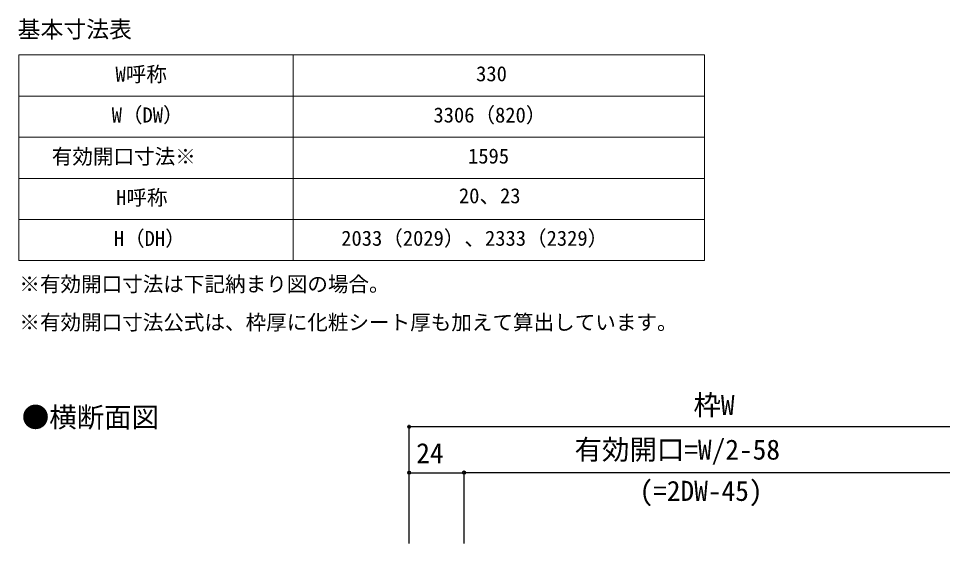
# Model space of a CAD drawing. Units: millimetres, scale not verified. Extents: x -525 to 525, y -784 to 780.
# Drawn here: x -115.2 to 289.1, y -204.6 to 25.1 of the extents above; entities that cross this region are included whole.
import ezdxf
from ezdxf.enums import TextEntityAlignment as Align

# ---------------------------------------------------------------- set-up
doc = ezdxf.new("R2010")
doc.units = ezdxf.units.MM
doc.header["$LTSCALE"] = 4
doc.layers.add('0-1_TABLE1', color=7, linetype='Continuous', lineweight=18)
doc.layers.add('0-2_USER1', color=3, linetype='Continuous')
doc.layers.add('0-7_YKK_D', color=6, linetype='Continuous')
doc.styles.add('ＭＳ ゴシック', font='')
doc.styles.get('ＭＳ ゴシック').set_extended_font_data('MS Gothic')

msp = doc.modelspace()

# ---------------------------------------------------------------- linework, layer by layer
at = {"layer": '0-1_TABLE1'}
for p, q in [((-115.067, 9.164), (184.933, 9.164)), ((-115.067, 9.164), (-115.067, -80.836)), ((4.933, 9.164), (4.933, -80.836)), ((184.933, 9.164), (184.933, -80.836)), ((-115.067, -8.836), (184.933, -8.836)), ((-115.067, -26.836), (184.933, -26.836)), ((-115.067, -44.836), (184.933, -44.836)), ((-115.067, -62.836), (184.933, -62.836)), ((-115.067, -80.836), (184.933, -80.836))]:
    msp.add_line(p, q, dxfattribs=at)
at = {"layer": '0-7_YKK_D'}
for p, q in [((55.726, -204.609), (55.726, -152.609)), ((335.726, -153.609), (55.726, -153.609)), ((55.726, -204.609), (55.726, -172.609)), ((55.726, -173.609), (79.726, -173.609)), ((79.726, -204.609), (79.726, -172.609)), ((79.726, -204.609), (79.726, -172.609)), ((311.726, -173.609), (79.726, -173.609))]:
    msp.add_line(p, q, dxfattribs=at)
for centre in [(55.726, -153.609), (55.726, -173.609), (79.726, -173.609), (79.726, -173.609)]:
    msp.add_circle(centre, 0.637, dxfattribs=at)

# ---------------------------------------------------------------- texts
at = {"layer": '0-1_TABLE1', "style": 'ＭＳ ゴシック'}
for s, p in [('W呼称', (-72.76, -4.54)), ('330', (85.013, -4.336)), ('W（DW）', (-74.422, -22.387)), ('3306（820）', (66.348, -22.387)), ('有効開口寸法※', (-100.629, -40.54)), ('1595', (81.484, -40.336)), ('H呼称', (-72.504, -58.54)), ('20、23', (77.496, -57.722)), ('H（DH）', (-73.501, -76.387)), ('2033（2029）、2333（2329）', (26.001, -76.31))]:
    msp.add_text(s, height=6.598, dxfattribs=at).set_placement(p, align=Align.BOTTOM_LEFT)
at = {"layer": '0-2_USER1', "style": 'ＭＳ ゴシック'}
for s, height, p in [('基本寸法表', 7.331, (-115.563, 14.519)), ('※有効開口寸法は下記納まり図の場合。', 6.598, (-114.838, -96.368)), ('※有効開口寸法公式は、枠厚に化粧シート厚も加えて算出しています。', 6.598, (-114.838, -113.106)), ('●横断面図', 8.798, (-113.747, -156.4))]:
    msp.add_text(s, height=height, dxfattribs=at).set_placement(p, align=Align.BOTTOM_LEFT)
at = {"layer": '0-7_YKK_D', "style": 'ＭＳ ゴシック'}
for s, p in [('枠W', (180.112, -151.041)), ('24', (58.828, -172.109)), ('有効開口=W/2-58', (128.09, -170.541)), ('(=2DW-45)', (156.487, -188.609))]:
    msp.add_text(s, height=8.798, dxfattribs=at).set_placement(p, align=Align.BOTTOM_LEFT)

doc.saveas('drawing.dxf')
